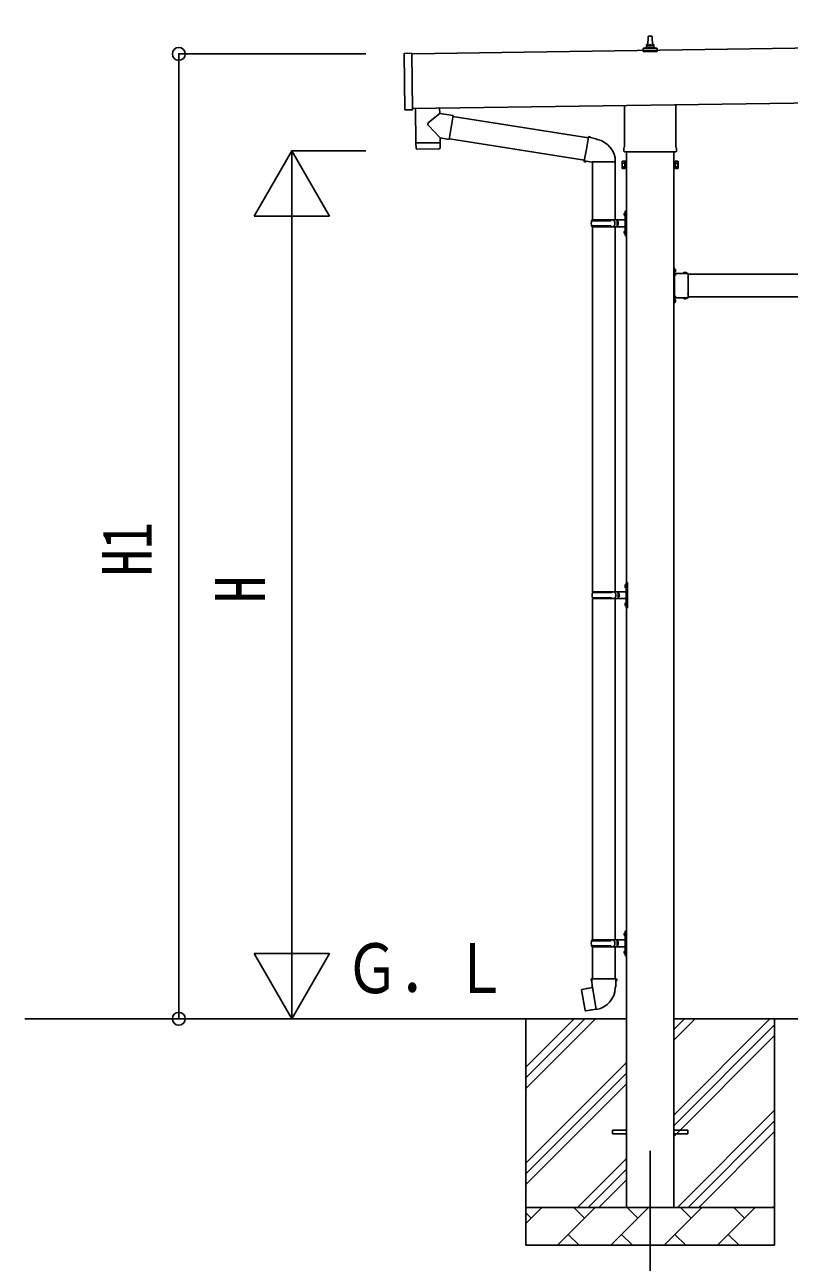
# Model space of a CAD drawing. Units: millimetres, scale not verified. Extents: x -16820 to 16820, y -11880 to 11880.
# Drawn here: x -7799 to -5772, y -3610 to -331 of the extents above; entities that cross this region are included whole.
import ezdxf
from ezdxf.enums import TextEntityAlignment as Align

# ---------------------------------------------------------------- set-up
doc = ezdxf.new("R2010")
doc.units = ezdxf.units.MM
doc.header["$LTSCALE"] = 50
for name, color, linetype in [('0-4_YKK_12', 2, 'Continuous'), ('0-5_YKK_13', 4, 'Continuous'), ('0-6_YKK_A1', 4, 'Continuous'), ('0-7_YKK_D', 6, 'Continuous')]:
    doc.layers.add(name, color=color, linetype=linetype)
doc.styles.add('ＭＳ ゴシック', font='')
doc.styles.get('ＭＳ ゴシック').set_extended_font_data('MS Gothic')

msp = doc.modelspace()

# ---------------------------------------------------------------- linework, layer by layer
at = {"layer": '0-4_YKK_12'}
msp.add_line((-6140.42, -3315), (-6140.42, -3665), dxfattribs=at)
at = {"layer": '0-5_YKK_13'}
for p, q in [((-6158.67, -401.24), (-6158.67, -393.53)), ((-6158.29, -392.74), (-6122.55, -392.74)), ((-6157.91, -392.55), (-6151.19, -390.92)), ((-6150.8, -390.74), (-6130.04, -390.74)), ((-6150.42, -389.95), (-6150.42, -385.74)), ((-6149.42, -385.74), (-6131.42, -385.74)), ((-6146.42, -385.74), (-6145.69, -362.21)), ((-6144.69, -361.24), (-6136.15, -361.24)), ((-6135.15, -362.21), (-6134.42, -385.74)), ((-6130.42, -389.95), (-6130.42, -385.74)), ((-6122.94, -392.55), (-6129.66, -390.92)), ((-6122.17, -401.24), (-6122.17, -393.53)), ((-6790.62, -555.47), (-6792.73, -407.49)), ((-6772.75, -406.2), (-6791.74, -406.47)), ((-6122.17, -401.24), (-6158.67, -401.24)), ((-6698.47, -565.88), (-6698.68, -551.58)), ((-6208.72, -655.23), (-6208.72, -544.58)), ((-6072.12, -542.62), (-6072.12, -655.23)), ((-6698.47, -565.88), (-6728.24, -590.12)), ((-6662.97, -571.61), (-6698.47, -565.88)), ((-6662.97, -571.61), (-6673.14, -634.5)), ((-6663.27, -573.44), (-6304.29, -630.59)), ((-6697.55, -630.55), (-6728.42, -597.45)), ((-6761.36, -644.48), (-6760.94, -657.53)), ((-6756.87, -643.42), (-6756.84, -644.42)), ((-6701.88, -642.63), (-6701.88, -643.63)), ((-6697.55, -630.55), (-6673.14, -634.5)), ((-6697.55, -630.55), (-6697.38, -642.57)), ((-6672.84, -632.67), (-6314.71, -689.69)), ((-6303.97, -628.78), (-6309.5, -660.14)), ((-6303.97, -628.78), (-6302.83, -626.8)), ((-6302.83, -626.8), (-6299.26, -627.42)), ((-6299.26, -627.42), (-6298.85, -629.77)), ((-6284.33, -632.59), (-6282.65, -634.22)), ((-6282.65, -634.22), (-6280.53, -634.67)), ((-6700.36, -659.61), (-6757.9, -660.43)), ((-6315.03, -691.51), (-6309.5, -660.14)), ((-6210.42, -664), (-6210.42, -658.5)), ((-6072.48, -667.5), (-6208.36, -667.5)), ((-6070.42, -658.5), (-6070.42, -664)), ((-6315.03, -691.51), (-6314.63, -693.76)), ((-6315.03, -691.51), (-6309.88, -692.32)), ((-6314.63, -693.76), (-6311.07, -694.39)), ((-6311.07, -694.39), (-6309.88, -692.32)), ((-6309.88, -692.32), (-6295.27, -694.64)), ((-6295.27, -694.64), (-6293.07, -693.65)), ((-6232.77, -694.05), (-6293.96, -694.05)), ((-6292.92, -694.05), (-6292.92, -848.01)), ((-6232.92, -694.05), (-6232.92, -848.01)), ((-6214.42, -693.5), (-6213.66, -692.19)), ((-6214.42, -693.5), (-6214.42, -710.5)), ((-6214.42, -710.5), (-6213.66, -711.81)), ((-6207.42, -697.09), (-6213.66, -697.09)), ((-6207.42, -706.91), (-6213.66, -706.91)), ((-6207.42, -711.81), (-6213.66, -711.81)), ((-6204.92, -711.2), (-6207.42, -711.2)), ((-6075.92, -711.2), (-6073.42, -711.2)), ((-6073.42, -697.09), (-6067.18, -697.09)), ((-6073.42, -706.91), (-6067.18, -706.91)), ((-6073.42, -711.81), (-6067.18, -711.81)), ((-6066.42, -693.5), (-6067.18, -692.19)), ((-6066.42, -710.5), (-6067.18, -711.81)), ((-6066.42, -693.5), (-6066.42, -710.5)), ((-6295.92, -850.01), (-6245.59, -850.01)), ((-6294.92, -848.01), (-6208.92, -848.01)), ((-6294.92, -848.01), (-6294.92, -850.01)), ((-6235.92, -848.01), (-6235.92, -852.51)), ((-6235.92, -852.51), (-6233.92, -852.51)), ((-6233.92, -852.51), (-6233.92, -857.01)), ((-6227.92, -848.01), (-6227.92, -857.01)), ((-6227.92, -852.51), (-6224.92, -852.51)), ((-6224.92, -852.51), (-6224.92, -857.01)), ((-6209.22, -830.86), (-6207.18, -831.86)), ((-6207.95, -828.86), (-6207.32, -828.86)), ((-6207.95, -828.86), (-6207.95, -837.16)), ((-6207.95, -837.16), (-6207.32, -837.16)), ((-6207.32, -828.86), (-6207.32, -837.16)), ((-6207.32, -828.86), (-6206.92, -829.26)), ((-6207.32, -837.16), (-6206.92, -836.76)), ((-6207.18, -831.86), (-6206.57, -833.01)), ((-6206.92, -825.01), (-6203.92, -823.51)), ((-6206.92, -825.01), (-6206.92, -857.01)), ((-6206.92, -829.26), (-6206.92, -836.76)), ((-6203.92, -823.51), (-6203.92, -857.01)), ((-6203.92, -823.51), (-6202.92, -823.51)), ((-6202.92, -823.51), (-6202.92, -857.01)), ((-6295.92, -864.01), (-6245.59, -864.01)), ((-6294.92, -866.01), (-6294.92, -864.01)), ((-6294.92, -866.01), (-6208.92, -866.01)), ((-6292.92, -866.01), (-6292.92, -1833.5)), ((-6235.92, -866.01), (-6235.92, -861.51)), ((-6235.92, -861.51), (-6233.92, -861.51)), ((-6233.92, -861.51), (-6233.92, -857.01)), ((-6232.92, -866.01), (-6232.92, -1833.5)), ((-6227.92, -866.01), (-6227.92, -857.01)), ((-6227.92, -861.51), (-6224.92, -861.51)), ((-6224.92, -861.51), (-6224.92, -857.01)), ((-6209.22, -878.86), (-6207.18, -879.86)), ((-6207.95, -876.86), (-6207.32, -876.86)), ((-6207.95, -876.86), (-6207.95, -885.16)), ((-6207.95, -885.16), (-6207.32, -885.16)), ((-6207.32, -876.86), (-6207.32, -885.16)), ((-6207.32, -876.86), (-6206.92, -877.26)), ((-6207.32, -885.16), (-6206.92, -884.76)), ((-6207.18, -879.86), (-6206.57, -881.01)), ((-6206.92, -889.01), (-6206.92, -857.01)), ((-6206.92, -877.26), (-6206.92, -884.76)), ((-6203.92, -890.51), (-6203.92, -857.01)), ((-6202.92, -890.51), (-6202.92, -857.01)), ((-6206.92, -889.01), (-6203.92, -890.51)), ((-6203.92, -890.51), (-6202.92, -890.51)), ((-6076.32, -974.5), (-6077.92, -974.5)), ((-6077.92, -979), (-6076.32, -979)), ((-6076.32, -980), (-6077.92, -980)), ((-6072.22, -982), (-6077.92, -982)), ((-6076.32, -991.46), (-6076.32, -974.5)), ((-6076.32, -977.97), (-6076.32, -986.04)), ((-6076.32, -980.87), (-6073.66, -979.55)), ((-6076.32, -983.13), (-6073.66, -984.45)), ((-6075.46, -977.27), (-6075.62, -977.27)), ((-6076.32, -984), (-6077.92, -984)), ((-6077.92, -985), (-6076.32, -985)), ((-6039.92, -989.9), (-6076.32, -989.9)), ((-6075.92, -991.5), (-6072.92, -991.5)), ((-6075.92, -1000.29), (-6075.92, -993.5)), ((-6075.92, -1042.29), (-6075.92, -1001.71)), ((-6075.46, -986.74), (-6075.62, -986.74)), ((-6052.66, -989.04), (-6052.66, -989.2)), ((-6043.89, -989.9), (-6051.96, -989.9)), ((-6049.05, -989.9), (-6050.37, -987.24)), ((-6046.8, -989.9), (-6045.47, -987.24)), ((-6043.19, -989.04), (-6043.19, -989.2)), ((-6039.92, -1000.29), (-6039.92, -989.9)), ((-6039.92, -1042.29), (-6039.92, -1001.71)), ((-6075.92, -1050.5), (-6075.92, -1043.71)), ((-6039.92, -1054.1), (-6039.92, -1043.71)), ((-6076.32, -1060), (-6077.92, -1060)), ((-6076.32, -1064), (-6077.92, -1064)), ((-6076.32, -1069.5), (-6077.92, -1069.5)), ((-6076.32, -1069.5), (-6076.32, -1052.54)), ((-6039.92, -1054.1), (-6076.32, -1054.1)), ((-6076.32, -1057.97), (-6076.32, -1066.04)), ((-6076.32, -1060.87), (-6073.66, -1059.55)), ((-6076.32, -1063.13), (-6073.66, -1064.45)), ((-6072.92, -1052.5), (-6075.92, -1052.5)), ((-6075.46, -1057.27), (-6075.62, -1057.27)), ((-6075.46, -1066.74), (-6075.62, -1066.74)), ((-6052.66, -1054.96), (-6052.66, -1054.8)), ((-6043.89, -1054.1), (-6051.96, -1054.1)), ((-6049.05, -1054.1), (-6050.37, -1056.76)), ((-6046.8, -1054.1), (-6045.47, -1056.76)), ((-6043.19, -1054.96), (-6043.19, -1054.8)), ((-6293.42, -1835.5), (-6243.09, -1835.5)), ((-6292.42, -1833.5), (-6206.42, -1833.5)), ((-6292.42, -1833.5), (-6292.42, -1835.5)), ((-6233.42, -1833.5), (-6233.42, -1838)), ((-6225.42, -1833.5), (-6225.42, -1842.5)), ((-6206.72, -1816.35), (-6204.68, -1817.35)), ((-6205.45, -1814.35), (-6204.82, -1814.35)), ((-6205.45, -1814.35), (-6205.45, -1822.65)), ((-6205.45, -1822.65), (-6204.82, -1822.65)), ((-6204.82, -1814.35), (-6204.82, -1822.65)), ((-6204.82, -1814.35), (-6204.42, -1814.75)), ((-6204.82, -1822.65), (-6204.42, -1822.25)), ((-6204.68, -1817.35), (-6204.07, -1818.5)), ((-6204.42, -1810.5), (-6201.42, -1809)), ((-6204.42, -1810.5), (-6204.42, -1842.5)), ((-6204.42, -1814.75), (-6204.42, -1822.25)), ((-6201.42, -1809), (-6201.42, -1842.5)), ((-6201.42, -1809), (-6200.42, -1809)), ((-6200.42, -1809), (-6200.42, -1842.5)), ((-6293.42, -1849.5), (-6243.09, -1849.5)), ((-6292.92, -1851.49), (-6292.92, -2756)), ((-6292.42, -1851.5), (-6292.42, -1849.5)), ((-6292.42, -1851.5), (-6206.42, -1851.5)), ((-6233.42, -1838), (-6231.42, -1838)), ((-6233.42, -1851.5), (-6233.42, -1847)), ((-6233.42, -1847), (-6231.42, -1847)), ((-6232.92, -1851.49), (-6232.92, -2756)), ((-6231.42, -1838), (-6231.42, -1842.5)), ((-6231.42, -1847), (-6231.42, -1842.5)), ((-6225.42, -1838), (-6222.42, -1838)), ((-6225.42, -1851.5), (-6225.42, -1842.5)), ((-6225.42, -1847), (-6222.42, -1847)), ((-6222.42, -1838), (-6222.42, -1842.5)), ((-6222.42, -1847), (-6222.42, -1842.5)), ((-6206.72, -1864.35), (-6204.68, -1865.35)), ((-6205.45, -1862.35), (-6204.82, -1862.35)), ((-6205.45, -1862.35), (-6205.45, -1870.65)), ((-6204.82, -1862.35), (-6204.82, -1870.65)), ((-6204.82, -1862.35), (-6204.42, -1862.75)), ((-6204.68, -1865.35), (-6204.07, -1866.5)), ((-6204.42, -1874.5), (-6204.42, -1842.5)), ((-6204.42, -1862.75), (-6204.42, -1870.25)), ((-6201.42, -1876), (-6201.42, -1842.5)), ((-6200.42, -1876), (-6200.42, -1842.5)), ((-6205.45, -1870.65), (-6204.82, -1870.65)), ((-6204.82, -1870.65), (-6204.42, -1870.25)), ((-6204.42, -1874.5), (-6201.42, -1876)), ((-6201.42, -1876), (-6200.42, -1876)), ((-6209.22, -2738.85), (-6207.18, -2739.85)), ((-6207.95, -2736.85), (-6207.32, -2736.85)), ((-6207.95, -2736.85), (-6207.95, -2745.15)), ((-6207.95, -2745.15), (-6207.32, -2745.15)), ((-6207.32, -2736.85), (-6207.32, -2745.15)), ((-6207.32, -2736.85), (-6206.92, -2737.25)), ((-6207.32, -2745.15), (-6206.92, -2744.75)), ((-6207.18, -2739.85), (-6206.57, -2741)), ((-6206.92, -2733), (-6203.92, -2731.5)), ((-6206.92, -2733), (-6206.92, -2765)), ((-6206.92, -2737.25), (-6206.92, -2744.75)), ((-6203.92, -2731.5), (-6203.92, -2765)), ((-6203.92, -2731.5), (-6202.92, -2731.5)), ((-6202.92, -2731.5), (-6202.92, -2765)), ((-6295.92, -2758), (-6245.59, -2758)), ((-6295.92, -2772), (-6245.59, -2772)), ((-6294.92, -2756), (-6208.92, -2756)), ((-6294.92, -2756), (-6294.92, -2758)), ((-6294.92, -2774), (-6294.92, -2772)), ((-6294.92, -2774), (-6208.92, -2774)), ((-6292.92, -2774), (-6292.92, -2858.93)), ((-6235.92, -2756), (-6235.92, -2760.5)), ((-6235.92, -2760.5), (-6233.92, -2760.5)), ((-6235.92, -2774), (-6235.92, -2769.5)), ((-6235.92, -2769.5), (-6233.92, -2769.5)), ((-6233.92, -2760.5), (-6233.92, -2765)), ((-6233.92, -2769.5), (-6233.92, -2765)), ((-6232.92, -2774), (-6232.92, -2858.93)), ((-6227.92, -2756), (-6227.92, -2765)), ((-6227.92, -2760.5), (-6224.92, -2760.5)), ((-6227.92, -2774), (-6227.92, -2765)), ((-6227.92, -2769.5), (-6224.92, -2769.5)), ((-6224.92, -2760.5), (-6224.92, -2765)), ((-6224.92, -2769.5), (-6224.92, -2765)), ((-6209.22, -2786.85), (-6207.18, -2787.85)), ((-6207.95, -2784.85), (-6207.32, -2784.85)), ((-6207.95, -2784.85), (-6207.95, -2793.15)), ((-6207.32, -2784.85), (-6207.32, -2793.15)), ((-6207.32, -2784.85), (-6206.92, -2785.25)), ((-6206.92, -2797), (-6206.92, -2765)), ((-6206.92, -2785.25), (-6206.92, -2792.75)), ((-6203.92, -2798.5), (-6203.92, -2765)), ((-6202.92, -2798.5), (-6202.92, -2765)), ((-6207.95, -2793.15), (-6207.32, -2793.15)), ((-6207.32, -2793.15), (-6206.92, -2792.75)), ((-6207.18, -2787.85), (-6206.57, -2789)), ((-6206.92, -2797), (-6203.92, -2798.5)), ((-6203.92, -2798.5), (-6202.92, -2798.5)), ((-6293.51, -2882.13), (-6321.38, -2887.38)), ((-6308.64, -2884.78), (-6308.85, -2885.02)), ((-6294.77, -2858.93), (-6296.92, -2859.71)), ((-6296.92, -2859.71), (-6296.92, -2863.33)), ((-6296.92, -2863.33), (-6294.68, -2864.14)), ((-6294.77, -2858.93), (-6262.92, -2858.93)), ((-6294.77, -2858.93), (-6294.68, -2864.14)), ((-6294.68, -2864.14), (-6294.42, -2878.93)), ((-6294.42, -2878.93), (-6293.07, -2880.93)), ((-6283.16, -2939.42), (-6293.29, -2881.95)), ((-6293.27, -2881.13), (-6293.27, -2881.83)), ((-6293.07, -2880.93), (-6293.1, -2880.93)), ((-6231.07, -2858.93), (-6262.92, -2858.93)), ((-6232.73, -2880.87), (-6232.81, -2883.03)), ((-6231.42, -2878.93), (-6232.73, -2880.87)), ((-6228.92, -2863.33), (-6231.16, -2864.14)), ((-6231.07, -2858.93), (-6228.92, -2859.71)), ((-6228.92, -2859.71), (-6228.92, -2863.33)), ((-6321.38, -2887.38), (-6322.19, -2888.55)), ((-6322.19, -2888.55), (-6312.57, -2943.11)), ((-6298.55, -2942.02), (-6298.83, -2941.86)), ((-6282.85, -2940.19), (-6283.1, -2939.52)), ((-6240.42, -3260.5), (-6202.92, -3260.5)), ((-6240.42, -3269.5), (-6240.42, -3260.5)), ((-6240.42, -3269.5), (-6202.92, -3269.5)), ((-6077.92, -3260.5), (-6040.42, -3260.5)), ((-6077.92, -3269.5), (-6040.42, -3269.5)), ((-6040.42, -3269.5), (-6040.42, -3260.5))]:
    msp.add_line(p, q, dxfattribs=at)
for points in [[(-6772.75, -406.2), (-6770.61, -556.18), (-6789.6, -556.46)], [(-6762.67, -552.49), (-6761.37, -643.48), (-6697.38, -642.57)], [(-6697.4, -656.62), (-6697.36, -643.57), (-6761.36, -644.48)], [(-6303.97, -628.78), (-6298.85, -629.77), (-6284.33, -632.59)], [(-6207.42, -711.81), (-6207.42, -692.19), (-6213.66, -692.19)], [(-6207.42, -711.2), (-6207.42, -692.8), (-6204.92, -692.8)], [(-6073.42, -711.2), (-6073.42, -692.8), (-6075.92, -692.8)], [(-6073.42, -711.81), (-6073.42, -692.19), (-6067.18, -692.19)], [(-6209.22, -835.16), (-6207.18, -834.16), (-6206.57, -833.01)], [(-6209.22, -883.16), (-6207.18, -882.16), (-6206.57, -881.01)], [(-6077.92, -989.5), (-6077.92, -983.5), (-6077.92, -980.5), (-6077.92, -974.5)], [(-6075.92, -993.5), (-6072.92, -993.5), (-6072.92, -989.9)], [(-6077.92, -1069.5), (-6077.92, -1063.5), (-6077.92, -1060.5), (-6077.92, -1054.5)], [(-6075.92, -1050.5), (-6072.92, -1050.5), (-6072.92, -1054.1)], [(-6206.72, -1820.65), (-6204.68, -1819.65), (-6204.07, -1818.5)], [(-6206.72, -1868.65), (-6204.68, -1867.65), (-6204.07, -1866.5)], [(-6209.22, -2743.15), (-6207.18, -2742.15), (-6206.57, -2741)], [(-6209.22, -2791.15), (-6207.18, -2790.15), (-6206.57, -2789)], [(-6306.39, -2884.56), (-6306.67, -2884.4), (-6308.64, -2884.78)], [(-6231.07, -2858.93), (-6231.16, -2864.14), (-6231.42, -2878.93)], [(-6283.43, -2939.33), (-6311.41, -2943.93), (-6312.57, -2943.11)], [(-6296.36, -2941.46), (-6296.57, -2941.69), (-6298.55, -2942.02)]]:
    msp.add_lwpolyline(points, dxfattribs=at)
for points in [[(-6204.92, -712.5), (-6204.92, -691.5), (-6202.92, -691.5), (-6202.92, -712.5)], [(-6075.92, -712.5), (-6075.92, -691.5), (-6077.92, -691.5), (-6077.92, -712.5)]]:
    msp.add_lwpolyline(points, close=True, dxfattribs=at)
for centre, radius, start, end in [((-6157.67, -393.53), 1, 103.62699, 180), ((-6151.42, -389.95), 1, 283.62699, 0), ((-6146.34, -386.37), 4.13, 90, 171.17633), ((-6149.42, -386.74), 1, 90, 180), ((-6144.69, -362.24), 1, 90, 178.60509), ((-6137.09, -385.74), 4.83, 133.60282, 180), ((-6143.75, -385.74), 4.83, 0, 46.39718), ((-6136.15, -362.24), 1, 1.39491, 90), ((-6134.51, -386.37), 4.13, 8.82367, 90), ((-6131.42, -386.74), 1, 0, 90), ((-6129.42, -389.95), 1, 180, 256.37301), ((-6123.17, -393.53), 1, 0, 76.37301), ((-6791.73, -407.47), 1, 90.81845, 180.81845), ((-6789.62, -555.46), 1, 180.81845, 270.81845), ((-6724.93, -593.86), 5, 131.47396, 225.79244), ((-6293.07, -693.65), 60.3, 359.62495, 78), ((-6206.42, -658.5), 4, 125.09963, 180), ((-6074.42, -658.5), 4, 0, 54.90037), ((-6757.94, -657.43), 3, 181.81845, 270.86677), ((-6700.4, -656.61), 3, 270.81845, 359.81845), ((-6206.42, -664), 4, 180, 194.47751), ((-6206.42, -664), 4, 194.47751, 241.04498), ((-6074.42, -664), 4, 298.95502, 345.52249), ((-6074.42, -664), 4, 345.52249, 0), ((-6210.08, -694.64), 4.34, 145.61575, 214.38425), ((-6210.08, -709.36), 4.34, 145.61575, 214.38425), ((-6198.18, -702), 16.24, 162.41205, 197.58795), ((-6070.77, -694.64), 4.34, 325.61575, 34.38425), ((-6082.66, -702), 16.24, 342.41205, 17.58795), ((-6070.77, -709.36), 4.34, 325.61575, 34.38425), ((-6247.17, -857.01), 49.25, 171.82876, 180.00002), ((-6245.59, -848.01), 2, 270, 359.99998), ((-6203.62, -833.01), 6, 136.21765, 223.78235), ((-6208.92, -846.01), 2, 270, 359.99998), ((-6247.17, -857.01), 49.25, 180.00002, 188.17127), ((-6245.59, -866.01), 2, 0.00005, 90.00004), ((-6203.62, -881.01), 6, 136.21765, 223.78235), ((-6208.92, -868.01), 2, 0.00005, 90.00004), ((-6075.62, -977.97), 0.7, 90, 180), ((-6075.46, -978.13), 0.862, 39.12355, 90), ((-6080.22, -982), 7, 0, 39.12355), ((-6080.22, -982), 7, 320.87645, 0), ((-6075.92, -989.5), 2, 180, 270), ((-6075.62, -986.04), 0.7, 180, 270), ((-6076.62, -1001), 1, 314.427, 45.573), ((-6075.46, -985.87), 0.862, 270, 320.87645), ((-6051.96, -989.2), 0.7, 180, 270), ((-6051.79, -989.04), 0.862, 129.12355, 180), ((-6047.92, -993.8), 7, 90, 129.12355), ((-6047.92, -993.8), 7, 50.87645, 90), ((-6043.89, -989.2), 0.7, 270, 0), ((-6044.05, -989.04), 0.862, 0, 50.87645), ((-6039.22, -1001), 1, 134.427, 225.573), ((-6076.62, -1043), 1, 314.427, 45.573), ((-6039.22, -1043), 1, 134.427, 225.573), ((-6075.92, -1054.5), 2, 90, 180), ((-6075.62, -1057.97), 0.7, 90, 180), ((-6075.62, -1066.04), 0.7, 180, 270), ((-6075.46, -1058.13), 0.862, 39.12355, 90), ((-6075.46, -1065.87), 0.862, 270, 320.87645), ((-6080.22, -1062), 7, 0, 39.12355), ((-6080.22, -1062), 7, 320.87645, 0), ((-6051.96, -1054.8), 0.7, 90, 180), ((-6051.79, -1054.96), 0.862, 180, 230.87645), ((-6047.92, -1050.2), 7, 230.87645, 270), ((-6047.92, -1050.2), 7, 270, 309.12355), ((-6043.89, -1054.8), 0.7, 0, 90), ((-6044.05, -1054.96), 0.862, 309.12355, 0), ((-6244.67, -1842.5), 49.25, 171.82876, 180.00002), ((-6243.09, -1833.5), 2, 270, 359.99998), ((-6201.12, -1818.5), 6, 136.21765, 223.78235), ((-6206.42, -1831.5), 2, 270, 359.99998), ((-6244.67, -1842.5), 49.25, 180.00002, 188.17127), ((-6243.09, -1851.5), 2, 0.00005, 90.00004), ((-6201.12, -1866.5), 6, 136.21765, 223.78235), ((-6206.42, -1853.5), 2, 0.00005, 90.00004), ((-6203.62, -2741), 6, 136.21765, 223.78235), ((-6208.92, -2754), 2, 270, 359.99998), ((-6247.17, -2765), 49.25, 171.82876, 180.00002), ((-6247.17, -2765), 49.25, 180.00002, 188.17127), ((-6245.59, -2756), 2, 270, 359.99998), ((-6245.59, -2774), 2, 0.00005, 90.00004), ((-6203.62, -2789), 6, 136.21765, 223.78235), ((-6208.92, -2776), 2, 0.00005, 90.00004), ((-6293.57, -2881.83), 0.3, 280.66842, 0), ((-6293.07, -2881.13), 0.2, 100, 180), ((-6293.07, -2880.93), 60.3, 279.96938, 358), ((-6283.38, -2939.63), 0.3, 20, 99.33158), ((-6282.67, -2940.12), 0.2, 200, 279.96938)]:
    msp.add_arc(centre, radius, start, end, dxfattribs=at)
at = {"layer": '0-6_YKK_A1'}
for p, q in [((-1385.69, -330.69), (-6772.73, -407.61)), ((-6770.66, -552.6), (-1383.62, -475.65)), ((-6202.92, -667.5), (-6202.92, -3465)), ((-6077.92, -3465), (-6077.92, -667.5)), ((-6039.92, -992), (-4440.92, -992)), ((-6072.92, -1052), (-6077.42, -1052)), ((-6039.92, -1052), (-4440.92, -1052)), ((-6202.92, -2965), (-7798.72, -2965)), ((-6470.42, -2965), (-6470.42, -3565)), ((-6470.42, -3150.05), (-6285.37, -2965)), ((-6470.42, -3121.77), (-6313.65, -2965)), ((-6470.42, -3093.48), (-6341.94, -2965)), ((-4402.92, -2965), (-6077.92, -2965)), ((-6077.92, -3220.1), (-5822.82, -2965)), ((-6077.92, -3022.11), (-6020.81, -2965)), ((-6077.92, -2993.82), (-6049.1, -2965)), ((-6077.92, -3248.38), (-5810.42, -2980.88)), ((-5810.42, -2965), (-5810.42, -3565)), ((-6077.92, -3276.67), (-5810.42, -3009.17)), ((-6470.42, -3348.04), (-6202.92, -3080.54)), ((-6470.42, -3376.32), (-6202.92, -3108.82)), ((-6470.42, -3404.61), (-6202.92, -3137.11)), ((-6068.26, -3465), (-5810.42, -3207.16)), ((-6039.98, -3465), (-5810.42, -3235.44)), ((-6011.69, -3465), (-5810.42, -3263.73)), ((-6332.82, -3465), (-6202.92, -3335.1)), ((-6304.54, -3465), (-6202.92, -3363.38)), ((-6276.25, -3465), (-6202.92, -3391.67)), ((-6470.42, -3465), (-5810.42, -3465)), ((-6470.42, -3507.89), (-6427.53, -3465)), ((-6386.11, -3565), (-6286.11, -3465)), ((-6314.66, -3493.55), (-6343.21, -3465)), ((-6244.68, -3565), (-6144.68, -3465)), ((-6173.24, -3493.55), (-6201.79, -3465)), ((-6103.26, -3565), (-6003.26, -3465)), ((-6031.82, -3493.55), (-6060.37, -3465)), ((-5961.84, -3565), (-5861.84, -3465)), ((-5890.4, -3493.55), (-5918.95, -3465)), ((-5813.71, -3465), (-5810.42, -3461.72)), ((-6456.08, -3493.55), (-6470.42, -3479.21)), ((-6357.55, -3536.45), (-6329, -3565)), ((-6216.13, -3536.45), (-6187.58, -3565)), ((-6074.71, -3536.45), (-6046.16, -3565)), ((-5933.29, -3536.45), (-5904.74, -3565)), ((-5810.42, -3565), (-6470.42, -3565))]:
    msp.add_line(p, q, dxfattribs=at)
msp.add_lwpolyline([(-6072.92, -992), (-6077.42, -992), (-6077.42, -1052)], dxfattribs=at)
at = {"layer": '0-7_YKK_D'}
for p, q in [((-6894.15, -407.92), (-7391.22, -407.92)), ((-7390.22, -2965), (-7390.22, -407.92)), ((-7090.22, -665), (-7190.22, -838.21)), ((-6894.15, -665), (-7091.22, -665)), ((-7090.22, -665), (-6990.22, -838.21)), ((-7090.22, -665), (-7090.22, -1011.41)), ((-7190.22, -838.21), (-6990.22, -838.21)), ((-7090.22, -2765), (-7090.22, -865)), ((-7090.22, -2965), (-7090.22, -2618.59)), ((-7090.22, -2965), (-7190.22, -2791.79)), ((-6990.22, -2791.79), (-7190.22, -2791.79)), ((-7090.22, -2965), (-6990.22, -2791.79))]:
    msp.add_line(p, q, dxfattribs=at)
for centre in [(-7390.22, -407.92), (-7390.22, -2965)]:
    msp.add_circle(centre, 17, dxfattribs=at)

# ---------------------------------------------------------------- texts
at = {"layer": '0-6_YKK_A1', "style": 'ＭＳ ゴシック', "width": 0.8}
msp.add_text('Ｇ．Ｌ', height=132, dxfattribs=at).set_placement((-6949.58, -2936.55), align=Align.BOTTOM_LEFT)
at = {"layer": '0-7_YKK_D', "style": 'ＭＳ ゴシック', "width": 0.8}
for s, p in [('H1', (-7422.22, -1792.06)), ('H', (-7122.22, -1863))]:
    msp.add_text(s, height=132, rotation=90, dxfattribs=at).set_placement(p, align=Align.BOTTOM_LEFT)

doc.saveas('drawing.dxf')
